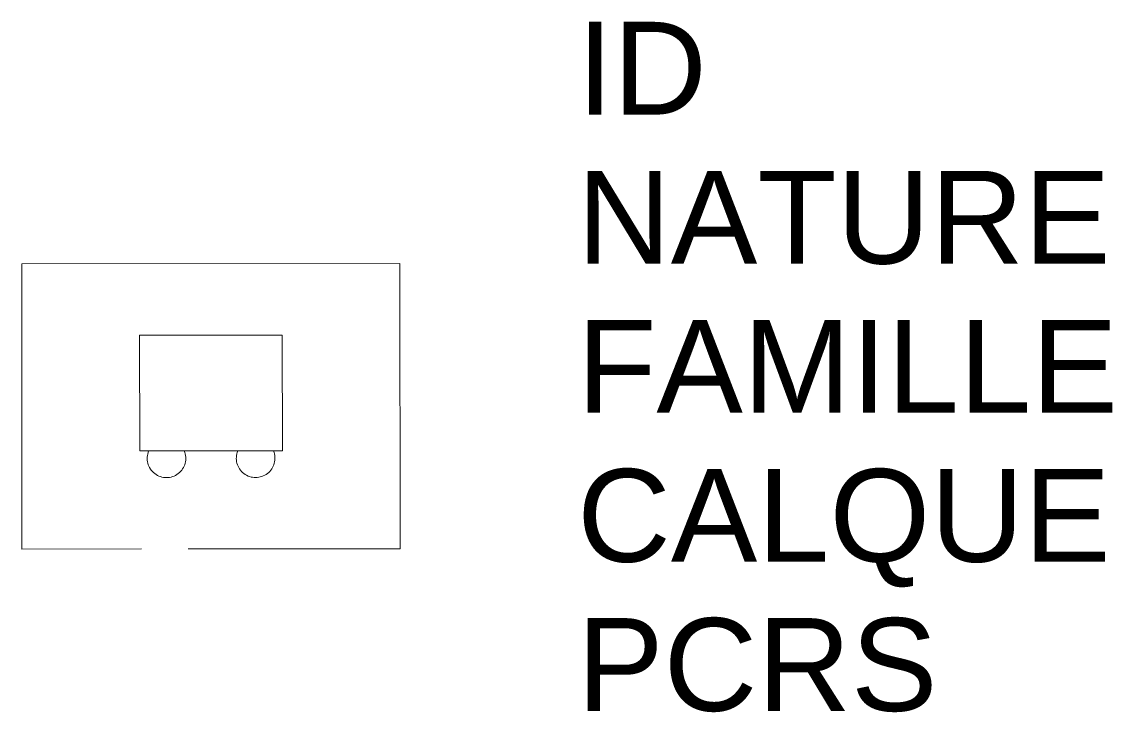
# Model space of a CAD drawing. Header units: metres. Extents: x 3184.64 to 3186.99, y 1786.21 to 1787.69.
import ezdxf

# ---------------------------------------------------------------- set-up
doc = ezdxf.new("R2010")
doc.units = ezdxf.units.M
doc.linetypes.add('Socle_Continu', pattern=[2.5, 2.5, 0])
doc.layers.add('TRANS_SCS', color=242, linetype='Socle_Continu', lineweight=13)
doc.styles.get("Standard").update_dxf_attribs({"font": 'arial.ttf'})

msp = doc.modelspace()

# ---------------------------------------------------------------- linework, layer by layer
at = {"layer": 'TRANS_SCS', "linetype": 'Socle_Continu', "flags": 128}
for points in [[(3184.6422, 1786.5582), (3184.6418, 1787.1726), (3185.4562, 1787.1732), (3185.4567, 1786.5588)], [(3184.8957, 1786.7696), (3184.8955, 1787.0192), (3185.2027, 1787.0194), (3185.2029, 1786.7698)]]:
    msp.add_lwpolyline(points, close=True, dxfattribs=at)
at = {"layer": 'TRANS_SCS', "linetype": 'Socle_Continu'}
for centre in [(3184.9534, 1786.7536), (3185.1454, 1786.7538)]:
    msp.add_arc(centre, 0.0416, 157.3939, 22.69, dxfattribs=at)

# ---------------------------------------------------------------- texts
at = {"layer": 'TRANS_SCS', "linetype": 'Socle_Continu', "flags": 9}
for tag, p, s in [('ID', (3185.8378, 1787.4945), 'QP_1047'), ('NATURE', (3185.8378, 1787.1732), 'Trappe rectangulaire transport urbain'), ('FAMILLE', (3185.8378, 1786.8519), 'Transport'), ('CALQUE', (3185.8378, 1786.5306), 'TRANS_SCS'), ('PCRS', (3185.8378, 1786.2093), 'AffleurantSymbole')]:
    msp.add_attdef(tag, p, s, height=0.2, dxfattribs=at)

doc.saveas('drawing.dxf')
